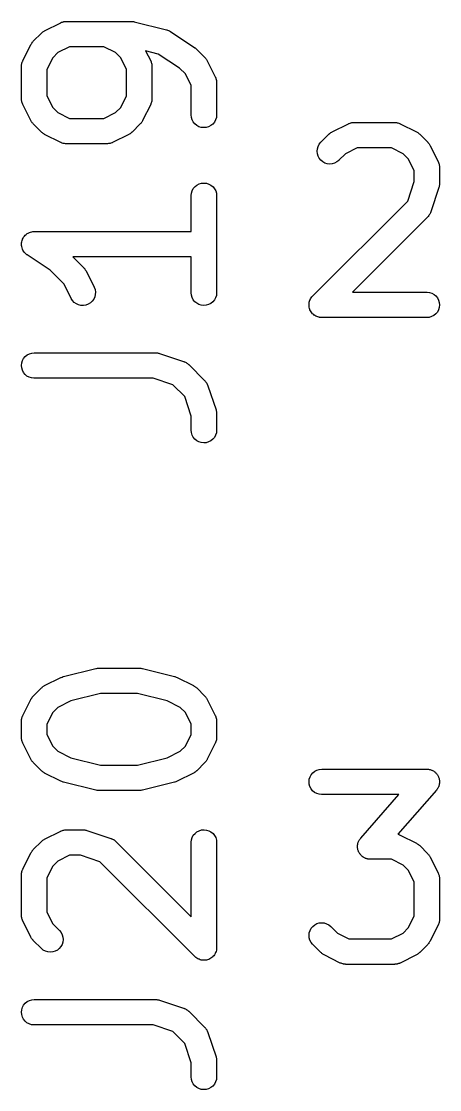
# Model space of a CAD drawing. Extents: x 47 to 146.1, y -90.2 to -39.3.
# Drawn here: x 105.85 to 108.31, y -58.42 to -52.12 of the extents above; entities that cross this region are included whole.
import ezdxf

# ---------------------------------------------------------------- set-up
doc = ezdxf.new("R2010")
doc.units = 0
doc.header["$MEASUREMENT"] = 0
doc.layers.add('BLACK', color=7, linetype='CONTINUOUS')

msp = doc.modelspace()

# ---------------------------------------------------------------- linework, layer by layer
at = {"layer": 'BLACK', "linetype": 'CONTINUOUS'}
for p, q in [((105.984, -52.1777), (106.079, -52.1301)), ((106.079, -52.1301), (106.08, -52.1296)), ((106.08, -52.1296), (106.082, -52.1288)), ((106.082, -52.1288), (106.084, -52.1278)), ((106.084, -52.1278), (106.089, -52.1263)), ((106.089, -52.1263), (106.094, -52.1246)), ((106.094, -52.1246), (106.096, -52.1242)), ((106.096, -52.1242), (106.098, -52.1236)), ((106.098, -52.1236), (106.103, -52.1231)), ((106.103, -52.1231), (106.108, -52.1223)), ((106.108, -52.1223), (106.111, -52.1224)), ((106.111, -52.1224), (106.113, -52.1221)), ((106.113, -52.1221), (106.494, -52.1221)), ((106.494, -52.1221), (106.495, -52.1221)), ((106.495, -52.1221), (106.496, -52.1223)), ((106.496, -52.1223), (106.498, -52.1222)), ((106.498, -52.1222), (106.503, -52.1231)), ((106.503, -52.1231), (106.509, -52.1238)), ((106.509, -52.1238), (106.511, -52.1242)), ((106.511, -52.1242), (106.512, -52.1244)), ((106.512, -52.1244), (106.702, -52.172)), ((106.702, -52.172), (106.703, -52.1723)), ((105.917, -52.2393), (105.965, -52.1917)), ((105.965, -52.191), (105.969, -52.1884)), ((105.965, -52.1917), (105.965, -52.191)), ((105.969, -52.1884), (105.972, -52.1855)), ((105.972, -52.1855), (105.974, -52.1838)), ((105.974, -52.1838), (105.977, -52.1819)), ((105.977, -52.1819), (105.981, -52.1799)), ((105.981, -52.1799), (105.984, -52.1777)), ((106.703, -52.1723), (106.708, -52.174)), ((106.708, -52.174), (106.713, -52.1755)), ((106.713, -52.1755), (106.715, -52.1766)), ((106.715, -52.1766), (106.717, -52.1774)), ((106.717, -52.1774), (106.721, -52.18)), ((106.721, -52.18), (106.726, -52.1824)), ((106.726, -52.1824), (106.869, -52.2776)), ((105.855, -52.3541), (105.903, -52.2588)), ((105.903, -52.2579), (105.906, -52.2544)), ((105.903, -52.2588), (105.903, -52.2579)), ((105.906, -52.2544), (105.908, -52.2507)), ((105.908, -52.2507), (105.91, -52.2482)), ((105.91, -52.2482), (105.911, -52.2456)), ((105.911, -52.2456), (105.914, -52.2426)), ((105.914, -52.2426), (105.917, -52.2393)), ((106.131, -52.2721), (106.062, -52.3064)), ((106.333, -52.2721), (106.131, -52.2721)), ((106.402, -52.3064), (106.333, -52.2721)), ((106.653, -52.3144), (106.579, -52.2958)), ((106.579, -52.2958), (106.609, -52.3541)), ((106.869, -52.2776), (106.869, -52.2777)), ((106.869, -52.2777), (106.869, -52.2777)), ((106.869, -52.2777), (106.869, -52.2777)), ((106.869, -52.2777), (106.87, -52.2782)), ((106.87, -52.2782), (106.875, -52.2826)), ((106.875, -52.2826), (106.88, -52.287)), ((106.88, -52.287), (106.928, -52.3346)), ((105.852, -52.3629), (105.853, -52.3581)), ((105.853, -52.3581), (105.855, -52.3561)), ((105.855, -52.3561), (105.855, -52.3541)), ((106.032, -52.3368), (105.997, -52.4053)), ((106.062, -52.3064), (106.032, -52.3368)), ((106.432, -52.3368), (106.402, -52.3064)), ((106.466, -52.4053), (106.432, -52.3368)), ((106.609, -52.3541), (106.609, -52.355)), ((106.609, -52.355), (106.61, -52.3571)), ((106.61, -52.3571), (106.611, -52.359)), ((106.611, -52.359), (106.612, -52.364)), ((106.779, -52.3983), (106.653, -52.3144)), ((106.928, -52.3346), (106.929, -52.3353)), ((106.929, -52.3353), (106.931, -52.3386)), ((106.931, -52.3386), (106.934, -52.3417)), ((106.934, -52.3417), (106.936, -52.3443)), ((106.936, -52.3443), (106.938, -52.3468)), ((106.938, -52.3468), (106.94, -52.3505)), ((106.94, -52.3505), (106.942, -52.3541)), ((106.942, -52.3541), (106.989, -52.4493)), ((105.847, -52.3866), (105.848, -52.3844)), ((105.847, -52.3876), (105.847, -52.3866)), ((105.847, -52.5781), (105.847, -52.3876)), ((105.848, -52.3771), (105.849, -52.372)), ((105.848, -52.3822), (105.848, -52.3771)), ((105.848, -52.3844), (105.848, -52.3822)), ((105.849, -52.372), (105.85, -52.3699)), ((105.85, -52.3677), (105.852, -52.3629)), ((105.85, -52.3699), (105.85, -52.3677)), ((105.997, -52.4053), (105.997, -52.5604)), ((106.466, -52.5604), (106.466, -52.4053)), ((106.612, -52.364), (106.614, -52.3688)), ((106.614, -52.3688), (106.614, -52.3709)), ((106.614, -52.3709), (106.615, -52.3731)), ((106.615, -52.3731), (106.616, -52.3782)), ((106.616, -52.3782), (106.616, -52.3832)), ((106.616, -52.3832), (106.616, -52.3854)), ((106.616, -52.3854), (106.616, -52.3876)), ((106.616, -52.3876), (106.616, -52.5781)), ((106.813, -52.432), (106.779, -52.3983)), ((106.847, -52.5006), (106.813, -52.432)), ((106.989, -52.4493), (106.99, -52.4503)), ((106.99, -52.4503), (106.991, -52.4523)), ((106.991, -52.4523), (106.992, -52.4543)), ((106.992, -52.4543), (106.993, -52.4592)), ((106.993, -52.4592), (106.995, -52.464)), ((106.995, -52.464), (106.995, -52.4662)), ((106.995, -52.4662), (106.996, -52.4683)), ((106.996, -52.4683), (106.996, -52.4734)), ((106.996, -52.4734), (106.997, -52.4785)), ((106.997, -52.4785), (106.997, -52.4807)), ((106.997, -52.4807), (106.997, -52.4829)), ((106.997, -52.4829), (106.997, -52.6733)), ((106.847, -52.6733), (106.847, -52.5006)), ((105.848, -52.5803), (105.847, -52.5781)), ((105.848, -52.5825), (105.848, -52.5803)), ((105.848, -52.5876), (105.848, -52.5825)), ((105.849, -52.5927), (105.848, -52.5876)), ((105.849, -52.5948), (105.849, -52.5927)), ((105.85, -52.597), (105.849, -52.5948)), ((105.852, -52.6018), (105.85, -52.597)), ((105.853, -52.6067), (105.852, -52.6018)), ((105.854, -52.6086), (105.853, -52.6067)), ((105.855, -52.6107), (105.854, -52.6086)), ((105.855, -52.6116), (105.855, -52.6107)), ((105.903, -52.7069), (105.855, -52.6116)), ((105.997, -52.5604), (106.032, -52.6289)), ((106.432, -52.6289), (106.466, -52.5604)), ((106.609, -52.6116), (106.561, -52.7069)), ((106.61, -52.6076), (106.609, -52.6096)), ((106.609, -52.6096), (106.609, -52.6116)), ((106.612, -52.6028), (106.61, -52.6076)), ((106.614, -52.598), (106.612, -52.6028)), ((106.615, -52.5937), (106.614, -52.5958)), ((106.614, -52.5958), (106.614, -52.598)), ((106.616, -52.5835), (106.615, -52.5886)), ((106.615, -52.5886), (106.615, -52.5937)), ((106.616, -52.5781), (106.616, -52.5791)), ((106.616, -52.5791), (106.616, -52.5813)), ((106.616, -52.5813), (106.616, -52.5835)), ((106.032, -52.6289), (106.062, -52.6593)), ((106.062, -52.6593), (106.131, -52.6936)), ((106.333, -52.6936), (106.402, -52.6593)), ((106.402, -52.6593), (106.432, -52.6289)), ((106.849, -52.6879), (106.847, -52.6733)), ((106.997, -52.6744), (106.996, -52.6889)), ((106.997, -52.6733), (106.997, -52.6744)), ((105.905, -52.7104), (105.903, -52.7069)), ((105.907, -52.7142), (105.905, -52.7104)), ((105.909, -52.7166), (105.907, -52.7142)), ((105.911, -52.7193), (105.909, -52.7166)), ((105.914, -52.7223), (105.911, -52.7193)), ((105.916, -52.7256), (105.914, -52.7223)), ((105.917, -52.7264), (105.916, -52.7256)), ((105.965, -52.774), (105.917, -52.7264)), ((106.131, -52.6936), (106.333, -52.6936)), ((106.547, -52.7264), (106.499, -52.774)), ((106.55, -52.7231), (106.547, -52.7264)), ((106.552, -52.7201), (106.55, -52.7231)), ((106.554, -52.7175), (106.552, -52.7201)), ((106.556, -52.7151), (106.554, -52.7175)), ((106.558, -52.7113), (106.556, -52.7151)), ((106.56, -52.7078), (106.558, -52.7113)), ((106.561, -52.7069), (106.56, -52.7078)), ((106.853, -52.7019), (106.849, -52.6879)), ((106.86, -52.7148), (106.853, -52.7019)), ((106.869, -52.7262), (106.86, -52.7148)), ((106.88, -52.7355), (106.869, -52.7262)), ((106.893, -52.7425), (106.88, -52.7355)), ((106.963, -52.7361), (106.95, -52.7429)), ((106.975, -52.7269), (106.963, -52.7361)), ((106.984, -52.7157), (106.975, -52.7269)), ((106.991, -52.7029), (106.984, -52.7157)), ((106.996, -52.6889), (106.991, -52.7029)), ((107.678, -52.7729), (107.774, -52.7253)), ((107.774, -52.7253), (107.775, -52.7248)), ((107.775, -52.7248), (107.777, -52.7241)), ((107.777, -52.7241), (107.779, -52.723)), ((107.779, -52.723), (107.783, -52.7216)), ((107.783, -52.7216), (107.788, -52.7198)), ((107.788, -52.7198), (107.79, -52.7194)), ((107.79, -52.7194), (107.793, -52.7188)), ((107.793, -52.7188), (107.798, -52.7183)), ((107.798, -52.7183), (107.803, -52.7175)), ((107.803, -52.7175), (107.805, -52.7176)), ((107.805, -52.7176), (107.807, -52.7174)), ((107.807, -52.7174), (108.045, -52.7174)), ((108.045, -52.7174), (108.046, -52.7174)), ((108.046, -52.7174), (108.048, -52.7176)), ((108.048, -52.7176), (108.051, -52.7176)), ((108.051, -52.7176), (108.056, -52.7184)), ((108.056, -52.7184), (108.061, -52.719)), ((108.061, -52.719), (108.063, -52.7197)), ((108.063, -52.7197), (108.065, -52.7201)), ((108.065, -52.7201), (108.07, -52.7219)), ((108.07, -52.7219), (108.075, -52.7234)), ((108.075, -52.7234), (108.077, -52.7245)), ((108.077, -52.7245), (108.079, -52.7253)), ((108.079, -52.7253), (108.174, -52.7729)), ((105.968, -52.7767), (105.965, -52.774)), ((105.971, -52.7796), (105.968, -52.7767)), ((105.973, -52.7813), (105.971, -52.7796)), ((105.976, -52.7833), (105.973, -52.7813)), ((105.98, -52.7853), (105.976, -52.7833)), ((105.983, -52.7876), (105.98, -52.7853)), ((105.984, -52.788), (105.983, -52.7876)), ((106.079, -52.8357), (105.984, -52.788)), ((106.48, -52.788), (106.384, -52.8357)), ((106.483, -52.7858), (106.48, -52.788)), ((106.487, -52.7839), (106.483, -52.7858)), ((106.489, -52.7819), (106.487, -52.7839)), ((106.492, -52.7802), (106.489, -52.7819)), ((106.495, -52.7773), (106.492, -52.7802)), ((106.498, -52.7747), (106.495, -52.7773)), ((106.499, -52.774), (106.498, -52.7747)), ((106.907, -52.7468), (106.893, -52.7425)), ((106.922, -52.7483), (106.907, -52.7468)), ((106.936, -52.747), (106.922, -52.7483)), ((106.95, -52.7429), (106.936, -52.747)), ((107.611, -52.8346), (107.659, -52.787)), ((107.659, -52.787), (107.66, -52.7862)), ((107.66, -52.7862), (107.663, -52.7836)), ((107.663, -52.7836), (107.666, -52.7807)), ((107.666, -52.7807), (107.669, -52.779)), ((107.669, -52.779), (107.671, -52.7771)), ((107.671, -52.7771), (107.675, -52.7752)), ((107.675, -52.7752), (107.678, -52.7729)), ((108.174, -52.7729), (108.175, -52.7734)), ((108.175, -52.7734), (108.178, -52.7757)), ((108.178, -52.7757), (108.182, -52.7777)), ((108.182, -52.7777), (108.185, -52.7797)), ((108.185, -52.7797), (108.187, -52.7814)), ((108.187, -52.7814), (108.19, -52.7843)), ((108.19, -52.7843), (108.194, -52.787)), ((108.194, -52.787), (108.241, -52.8346)), ((106.081, -52.8364), (106.079, -52.8357)), ((106.083, -52.8375), (106.081, -52.8364)), ((106.088, -52.8391), (106.083, -52.8375)), ((106.093, -52.8409), (106.088, -52.8391)), ((106.095, -52.8413), (106.093, -52.8409)), ((106.097, -52.8419), (106.095, -52.8413)), ((106.102, -52.8425), (106.097, -52.8419)), ((106.107, -52.8434), (106.102, -52.8425)), ((106.11, -52.8433), (106.107, -52.8434)), ((106.112, -52.8436), (106.11, -52.8433)), ((106.113, -52.8436), (106.112, -52.8436)), ((106.351, -52.8436), (106.113, -52.8436)), ((106.353, -52.8434), (106.351, -52.8436)), ((106.355, -52.8434), (106.353, -52.8434)), ((106.36, -52.8426), (106.355, -52.8434)), ((106.366, -52.8421), (106.36, -52.8426)), ((106.368, -52.8415), (106.366, -52.8421)), ((106.37, -52.8412), (106.368, -52.8415)), ((106.375, -52.8394), (106.37, -52.8412)), ((106.38, -52.8379), (106.375, -52.8394)), ((106.381, -52.8369), (106.38, -52.8379)), ((106.384, -52.8361), (106.381, -52.8369)), ((106.384, -52.8357), (106.384, -52.8361)), ((107.591, -52.8728), (107.595, -52.8588)), ((107.595, -52.8588), (107.602, -52.8459)), ((107.602, -52.8459), (107.611, -52.8346)), ((108.241, -52.8346), (108.242, -52.8353)), ((108.242, -52.8353), (108.244, -52.8386)), ((108.244, -52.8386), (108.247, -52.8417)), ((108.247, -52.8417), (108.249, -52.8443)), ((108.249, -52.8443), (108.251, -52.8468)), ((108.251, -52.8468), (108.253, -52.8505)), ((108.253, -52.8505), (108.255, -52.8541)), ((108.255, -52.8541), (108.303, -52.9493)), ((107.589, -52.8874), (107.591, -52.8728)), ((107.591, -52.9019), (107.589, -52.8874)), ((107.595, -52.916), (107.591, -52.9019)), ((107.602, -52.9289), (107.595, -52.916)), ((107.756, -52.9016), (107.717, -52.9407)), ((107.825, -52.8674), (107.756, -52.9016)), ((108.028, -52.8674), (107.825, -52.8674)), ((108.096, -52.9016), (108.028, -52.8674)), ((108.126, -52.932), (108.096, -52.9016)), ((107.611, -52.9403), (107.602, -52.9289)), ((107.622, -52.9497), (107.611, -52.9403)), ((107.635, -52.9567), (107.622, -52.9497)), ((107.649, -52.961), (107.635, -52.9567)), ((107.663, -52.9626), (107.649, -52.961)), ((107.678, -52.9613), (107.663, -52.9626)), ((107.692, -52.9573), (107.678, -52.9613)), ((107.705, -52.9505), (107.692, -52.9573)), ((107.717, -52.9414), (107.705, -52.9505)), ((107.717, -52.9407), (107.717, -52.9414)), ((108.161, -53.0006), (108.126, -52.932)), ((108.303, -52.9493), (108.303, -52.9503)), ((108.303, -52.9503), (108.304, -52.9523)), ((108.304, -52.9523), (108.305, -52.9543)), ((108.305, -52.9543), (108.307, -52.9592)), ((108.307, -52.9592), (108.308, -52.964)), ((108.308, -52.964), (108.309, -52.9662)), ((108.309, -52.9662), (108.309, -52.9683)), ((108.309, -52.9683), (108.31, -52.9734)), ((108.31, -52.9734), (108.311, -52.9785)), ((108.311, -52.9785), (108.31, -52.9807)), ((108.31, -52.9807), (108.311, -52.9829)), ((108.311, -52.9829), (108.311, -53.0781)), ((108.161, -53.0659), (108.161, -53.0006)), ((106.853, -53.12), (106.86, -53.1071)), ((106.86, -53.1071), (106.87, -53.0959)), ((106.87, -53.0959), (106.881, -53.0868)), ((106.881, -53.0868), (106.894, -53.08)), ((106.894, -53.08), (106.908, -53.0759)), ((106.908, -53.0759), (106.923, -53.0745)), ((106.923, -53.0745), (106.937, -53.0761)), ((106.937, -53.0761), (106.951, -53.0804)), ((106.951, -53.0804), (106.964, -53.0873)), ((106.964, -53.0873), (106.976, -53.0967)), ((106.976, -53.0967), (106.985, -53.108)), ((106.985, -53.108), (106.992, -53.1209)), ((108.123, -53.1804), (108.161, -53.0659)), ((108.307, -53.1018), (108.259, -53.2447)), ((108.308, -53.0977), (108.307, -53.1018)), ((108.309, -53.0937), (108.308, -53.0977)), ((108.31, -53.0875), (108.309, -53.0906)), ((108.309, -53.0906), (108.309, -53.0937)), ((108.311, -53.0791), (108.31, -53.0833)), ((108.31, -53.0833), (108.31, -53.0875)), ((108.311, -53.0781), (108.311, -53.0791)), ((106.847, -53.1485), (106.849, -53.1339)), ((106.847, -53.1495), (106.847, -53.1485)), ((106.847, -53.3602), (106.847, -53.1495)), ((106.849, -53.1339), (106.853, -53.12)), ((106.992, -53.1209), (106.996, -53.135)), ((106.996, -53.135), (106.997, -53.1495)), ((106.997, -53.1495), (106.997, -53.721)), ((107.564, -53.7393), (108.123, -53.1804)), ((108.241, -53.274), (107.798, -53.7174)), ((108.243, -53.2723), (108.241, -53.274)), ((108.244, -53.2708), (108.243, -53.2723)), ((108.247, -53.2666), (108.244, -53.2708)), ((108.25, -53.2627), (108.247, -53.2666)), ((108.251, -53.2607), (108.25, -53.2627)), ((108.253, -53.2589), (108.251, -53.2607)), ((108.255, -53.2543), (108.253, -53.2589)), ((108.257, -53.2498), (108.255, -53.2543)), ((108.258, -53.2477), (108.257, -53.2498)), ((108.259, -53.2457), (108.258, -53.2477)), ((108.259, -53.2447), (108.259, -53.2457)), ((105.888, -53.3692), (105.894, -53.3659)), ((105.894, -53.3659), (105.901, -53.3638)), ((105.894, -53.3659), (105.894, -53.3659)), ((105.894, -53.3659), (105.894, -53.3659)), ((105.901, -53.3638), (105.908, -53.3617)), ((105.908, -53.3616), (105.915, -53.3609)), ((105.908, -53.3617), (105.908, -53.3616)), ((105.908, -53.3617), (105.908, -53.3617)), ((105.915, -53.3609), (105.922, -53.3602)), ((105.922, -53.3602), (106.847, -53.3602)), ((105.847, -53.4346), (105.848, -53.4275)), ((105.848, -53.4275), (105.849, -53.4202)), ((105.849, -53.42), (105.851, -53.413)), ((105.849, -53.4201), (105.849, -53.42)), ((105.849, -53.4202), (105.849, -53.4201)), ((105.851, -53.413), (105.853, -53.4062)), ((105.853, -53.4061), (105.857, -53.3995)), ((105.853, -53.4062), (105.853, -53.4061)), ((105.853, -53.4061), (105.853, -53.4061)), ((105.857, -53.3995), (105.86, -53.3933)), ((105.86, -53.3932), (105.865, -53.3876)), ((105.86, -53.3933), (105.86, -53.3932)), ((105.86, -53.3933), (105.86, -53.3933)), ((105.865, -53.3876), (105.87, -53.382)), ((105.87, -53.3819), (105.875, -53.3772)), ((105.87, -53.382), (105.87, -53.3819)), ((105.87, -53.382), (105.87, -53.382)), ((105.875, -53.3772), (105.881, -53.3728)), ((105.881, -53.3727), (105.888, -53.3692)), ((105.881, -53.3728), (105.881, -53.3727)), ((105.881, -53.3727), (105.881, -53.3727)), ((105.847, -53.4347), (105.847, -53.4346)), ((105.848, -53.4423), (105.847, -53.4347)), ((105.847, -53.4347), (105.847, -53.4347)), ((105.849, -53.4492), (105.848, -53.4423)), ((105.849, -53.4493), (105.849, -53.4492)), ((105.849, -53.4492), (105.849, -53.4492)), ((105.851, -53.4565), (105.849, -53.4493)), ((105.853, -53.4632), (105.851, -53.4565)), ((105.853, -53.4633), (105.853, -53.4632)), ((105.856, -53.4695), (105.853, -53.4633)), ((105.853, -53.4633), (105.853, -53.4633)), ((105.86, -53.4762), (105.856, -53.4695)), ((105.86, -53.4763), (105.86, -53.4762)), ((105.864, -53.4819), (105.86, -53.4763)), ((105.86, -53.4763), (105.86, -53.4763)), ((105.869, -53.4876), (105.864, -53.4819)), ((105.869, -53.4877), (105.869, -53.4876)), ((105.874, -53.4925), (105.869, -53.4877)), ((105.869, -53.4877), (105.869, -53.4877)), ((105.88, -53.4971), (105.874, -53.4925)), ((105.881, -53.4976), (105.88, -53.4971)), ((105.88, -53.4971), (105.88, -53.4971)), ((105.88, -53.4971), (105.88, -53.4971)), ((105.88, -53.4971), (105.88, -53.4971)), ((106.017, -53.5888), (105.881, -53.4976)), ((106.847, -53.5102), (106.151, -53.5102)), ((106.151, -53.5102), (106.214, -53.5727)), ((106.847, -53.721), (106.847, -53.5102)), ((106.099, -53.6701), (106.017, -53.5888)), ((106.214, -53.5727), (106.214, -53.5734)), ((106.214, -53.5734), (106.217, -53.5767)), ((106.217, -53.5767), (106.22, -53.5798)), ((106.22, -53.5798), (106.221, -53.5824)), ((106.221, -53.5824), (106.223, -53.5849)), ((106.223, -53.5849), (106.225, -53.5886)), ((106.225, -53.5886), (106.228, -53.5922)), ((106.228, -53.5922), (106.275, -53.6874)), ((106.141, -53.7545), (106.099, -53.6701)), ((106.279, -53.7454), (106.273, -53.7587)), ((106.275, -53.6874), (106.276, -53.6883)), ((106.276, -53.6883), (106.281, -53.7021)), ((106.282, -53.7312), (106.279, -53.7454)), ((106.281, -53.7021), (106.283, -53.7165)), ((106.283, -53.7165), (106.282, -53.7312)), ((106.849, -53.7355), (106.847, -53.721)), ((106.853, -53.7495), (106.849, -53.7355)), ((106.996, -53.7365), (106.991, -53.7505)), ((106.997, -53.722), (106.996, -53.7365)), ((106.997, -53.721), (106.997, -53.722)), ((107.554, -53.7504), (107.559, -53.7449)), ((107.559, -53.7449), (107.564, -53.7393)), ((107.798, -53.7174), (108.236, -53.7174)), ((108.236, -53.7174), (108.237, -53.7174)), ((108.237, -53.7174), (108.251, -53.719)), ((108.251, -53.719), (108.265, -53.7234)), ((108.265, -53.7234), (108.278, -53.7305)), ((108.278, -53.7305), (108.289, -53.7399)), ((108.289, -53.7399), (108.298, -53.7513)), ((106.149, -53.7669), (106.141, -53.7545)), ((106.159, -53.7775), (106.149, -53.7669)), ((106.171, -53.786), (106.159, -53.7775)), ((106.184, -53.792), (106.171, -53.786)), ((106.198, -53.7953), (106.184, -53.792)), ((106.213, -53.7958), (106.198, -53.7953)), ((106.227, -53.7934), (106.213, -53.7958)), ((106.241, -53.7883), (106.227, -53.7934)), ((106.254, -53.7806), (106.241, -53.7883)), ((106.264, -53.7706), (106.254, -53.7806)), ((106.273, -53.7587), (106.264, -53.7706)), ((106.86, -53.7625), (106.853, -53.7495)), ((106.869, -53.7738), (106.86, -53.7625)), ((106.88, -53.7831), (106.869, -53.7738)), ((106.893, -53.7901), (106.88, -53.7831)), ((106.907, -53.7944), (106.893, -53.7901)), ((106.922, -53.7959), (106.907, -53.7944)), ((106.936, -53.7946), (106.922, -53.7959)), ((106.95, -53.7905), (106.936, -53.7946)), ((106.963, -53.7837), (106.95, -53.7905)), ((106.975, -53.7745), (106.963, -53.7837)), ((106.984, -53.7633), (106.975, -53.7745)), ((106.991, -53.7505), (106.984, -53.7633)), ((107.542, -53.7845), (107.543, -53.7776)), ((107.542, -53.7919), (107.542, -53.7845)), ((107.542, -53.792), (107.542, -53.7919)), ((107.542, -53.7921), (107.542, -53.792)), ((107.542, -53.7993), (107.542, -53.7921)), ((107.543, -53.8064), (107.542, -53.7993)), ((107.543, -53.7773), (107.545, -53.7704)), ((107.543, -53.7774), (107.543, -53.7773)), ((107.543, -53.7776), (107.543, -53.7774)), ((107.543, -53.8066), (107.543, -53.8064)), ((107.543, -53.8067), (107.543, -53.8066)), ((107.545, -53.8136), (107.543, -53.8067)), ((107.545, -53.7704), (107.547, -53.7636)), ((107.547, -53.7634), (107.548, -53.7633)), ((107.547, -53.7636), (107.547, -53.7634)), ((107.548, -53.7633), (107.551, -53.757)), ((107.551, -53.757), (107.554, -53.7507)), ((107.554, -53.7506), (107.554, -53.7504)), ((107.554, -53.7507), (107.554, -53.7506)), ((108.298, -53.7513), (108.305, -53.7643)), ((108.305, -53.7643), (108.309, -53.7783)), ((108.309, -53.8075), (108.305, -53.8214)), ((108.309, -53.7783), (108.311, -53.7929)), ((108.311, -53.7929), (108.309, -53.8075)), ((107.547, -53.8205), (107.545, -53.8136)), ((107.547, -53.8206), (107.547, -53.8205)), ((107.547, -53.8207), (107.547, -53.8206)), ((107.551, -53.8273), (107.547, -53.8207)), ((107.554, -53.8334), (107.551, -53.8273)), ((107.554, -53.8335), (107.554, -53.8334)), ((107.554, -53.8337), (107.554, -53.8335)), ((107.559, -53.8393), (107.554, -53.8337)), ((107.563, -53.8449), (107.559, -53.8393)), ((107.563, -53.845), (107.563, -53.8449)), ((107.563, -53.8449), (107.563, -53.8449)), ((107.569, -53.8496), (107.563, -53.845)), ((107.574, -53.8543), (107.569, -53.8496)), ((107.575, -53.8544), (107.574, -53.8543)), ((107.574, -53.8543), (107.574, -53.8543)), ((107.581, -53.8579), (107.575, -53.8544)), ((107.587, -53.8613), (107.581, -53.8579)), ((107.587, -53.8614), (107.587, -53.8613)), ((107.594, -53.8636), (107.587, -53.8614)), ((107.587, -53.8614), (107.587, -53.8614)), ((107.601, -53.8657), (107.594, -53.8636)), ((107.601, -53.8658), (107.601, -53.8657)), ((107.608, -53.8666), (107.601, -53.8658)), ((107.601, -53.8658), (107.601, -53.8658)), ((107.616, -53.8674), (107.608, -53.8666)), ((107.617, -53.8674), (107.616, -53.8674)), ((107.616, -53.8674), (107.616, -53.8674)), ((107.616, -53.8674), (107.616, -53.8674)), ((107.616, -53.8674), (107.616, -53.8674)), ((108.236, -53.8674), (107.617, -53.8674)), ((108.25, -53.866), (108.236, -53.8674)), ((108.264, -53.8617), (108.25, -53.866)), ((108.277, -53.8548), (108.264, -53.8617)), ((108.289, -53.8456), (108.277, -53.8548)), ((108.298, -53.8343), (108.289, -53.8456)), ((108.305, -53.8214), (108.298, -53.8343)), ((105.849, -54.1344), (105.853, -54.1205)), ((105.853, -54.1205), (105.86, -54.1076)), ((105.86, -54.1076), (105.87, -54.0963)), ((105.87, -54.0963), (105.881, -54.0871)), ((105.881, -54.0871), (105.894, -54.0802)), ((105.894, -54.0802), (105.908, -54.076)), ((105.908, -54.076), (105.922, -54.0745)), ((105.922, -54.0745), (106.637, -54.0745)), ((106.637, -54.0745), (106.638, -54.0745)), ((106.638, -54.0745), (106.642, -54.075)), ((106.642, -54.075), (106.646, -54.0751)), ((106.646, -54.0751), (106.649, -54.0758)), ((106.649, -54.0758), (106.652, -54.0762)), ((106.652, -54.0762), (106.656, -54.0774)), ((106.656, -54.0774), (106.66, -54.0784)), ((106.66, -54.0784), (106.803, -54.126)), ((105.847, -54.149), (105.849, -54.1344)), ((105.849, -54.1636), (105.847, -54.149)), ((105.853, -54.1776), (105.849, -54.1636)), ((105.86, -54.1906), (105.853, -54.1776)), ((106.803, -54.126), (106.804, -54.1263)), ((106.804, -54.1263), (106.806, -54.1273)), ((106.806, -54.1273), (106.808, -54.1279)), ((106.808, -54.1279), (106.813, -54.1303)), ((106.813, -54.1303), (106.818, -54.1325)), ((106.818, -54.1325), (106.819, -54.1338)), ((106.819, -54.1338), (106.821, -54.1348)), ((106.821, -54.1348), (106.825, -54.1381)), ((106.825, -54.1381), (106.829, -54.1411)), ((106.829, -54.1411), (106.831, -54.1427)), ((106.831, -54.1427), (106.833, -54.1441)), ((106.833, -54.1441), (106.928, -54.2393)), ((105.869, -54.202), (105.86, -54.1906)), ((105.88, -54.2114), (105.869, -54.202)), ((105.893, -54.2185), (105.88, -54.2114)), ((105.907, -54.2229), (105.893, -54.2185)), ((105.921, -54.2245), (105.907, -54.2229)), ((105.922, -54.2245), (105.921, -54.2245)), ((106.624, -54.2245), (105.922, -54.2245)), ((106.739, -54.2627), (106.624, -54.2245)), ((106.928, -54.2393), (106.929, -54.2401)), ((106.929, -54.2401), (106.93, -54.2418)), ((106.93, -54.2418), (106.932, -54.2433)), ((106.932, -54.2433), (106.934, -54.2475)), ((106.934, -54.2475), (106.938, -54.2515)), ((106.809, -54.3329), (106.739, -54.2627)), ((106.938, -54.2515), (106.939, -54.2535)), ((106.939, -54.2535), (106.94, -54.2553)), ((106.94, -54.2553), (106.942, -54.26)), ((106.942, -54.26), (106.944, -54.2645)), ((106.944, -54.2645), (106.945, -54.2667)), ((106.945, -54.2667), (106.946, -54.2687)), ((106.946, -54.2687), (106.994, -54.4115)), ((106.847, -54.4474), (106.809, -54.3329)), ((106.994, -54.4115), (106.994, -54.4125)), ((106.994, -54.4125), (106.995, -54.4166)), ((106.995, -54.4166), (106.996, -54.4207)), ((106.996, -54.4207), (106.996, -54.4238)), ((106.996, -54.4238), (106.997, -54.4268)), ((106.997, -54.4268), (106.997, -54.431)), ((106.997, -54.431), (106.997, -54.4352)), ((106.997, -54.4352), (106.997, -54.5305)), ((106.847, -54.5305), (106.847, -54.4474)), ((106.849, -54.545), (106.847, -54.5305)), ((106.853, -54.5591), (106.849, -54.545)), ((106.86, -54.572), (106.853, -54.5591)), ((106.991, -54.56), (106.984, -54.5728)), ((106.996, -54.5461), (106.991, -54.56)), ((106.997, -54.5315), (106.996, -54.5461)), ((106.997, -54.5305), (106.997, -54.5315)), ((106.869, -54.5833), (106.86, -54.572)), ((106.88, -54.5927), (106.869, -54.5833)), ((106.893, -54.5996), (106.88, -54.5927)), ((106.907, -54.6039), (106.893, -54.5996)), ((106.922, -54.6055), (106.907, -54.6039)), ((106.936, -54.6041), (106.922, -54.6055)), ((106.95, -54.6), (106.936, -54.6041)), ((106.963, -54.5932), (106.95, -54.6)), ((106.975, -54.5841), (106.963, -54.5932)), ((106.984, -54.5728), (106.975, -54.5841)), ((106.095, -55.982), (106.285, -55.9344)), ((106.285, -55.9344), (106.286, -55.9341)), ((106.286, -55.9341), (106.287, -55.934)), ((106.287, -55.934), (106.289, -55.9336)), ((106.289, -55.9336), (106.295, -55.933)), ((106.295, -55.933), (106.301, -55.9322)), ((106.301, -55.9322), (106.302, -55.9323)), ((106.302, -55.9323), (106.303, -55.9321)), ((106.303, -55.9321), (106.541, -55.9321)), ((106.541, -55.9321), (106.542, -55.9321)), ((106.542, -55.9321), (106.544, -55.9323)), ((106.544, -55.9323), (106.545, -55.9322)), ((106.545, -55.9322), (106.551, -55.9331)), ((106.551, -55.9331), (106.557, -55.9338)), ((106.557, -55.9338), (106.558, -55.9342)), ((106.558, -55.9342), (106.56, -55.9344)), ((106.56, -55.9344), (106.75, -55.982)), ((105.984, -56.0353), (106.079, -55.9877)), ((106.079, -55.9877), (106.08, -55.9872)), ((106.08, -55.9872), (106.081, -55.9871)), ((106.081, -55.9869), (106.087, -55.9846)), ((106.081, -55.9871), (106.081, -55.9869)), ((106.087, -55.9846), (106.094, -55.9822)), ((106.094, -55.9821), (106.095, -55.982)), ((106.094, -55.9822), (106.094, -55.9821)), ((106.75, -55.982), (106.751, -55.9823)), ((106.751, -55.9823), (106.751, -55.9824)), ((106.751, -55.9824), (106.752, -55.9824)), ((106.752, -55.9824), (106.758, -55.9849)), ((106.758, -55.9849), (106.765, -55.9874)), ((106.765, -55.9874), (106.765, -55.9876)), ((106.765, -55.9876), (106.765, -55.9877)), ((106.765, -55.9877), (106.861, -56.0353)), ((105.917, -56.097), (105.965, -56.0493)), ((105.965, -56.0486), (105.969, -56.046)), ((105.965, -56.0493), (105.965, -56.0486)), ((105.969, -56.046), (105.972, -56.0431)), ((105.972, -56.0431), (105.974, -56.0414)), ((105.974, -56.0414), (105.977, -56.0395)), ((105.977, -56.0395), (105.981, -56.0375)), ((105.981, -56.0375), (105.984, -56.0353)), ((106.861, -56.0353), (106.862, -56.0358)), ((106.862, -56.0358), (106.865, -56.0381)), ((106.865, -56.0381), (106.869, -56.0401)), ((106.869, -56.0401), (106.871, -56.042)), ((106.871, -56.042), (106.874, -56.0437)), ((106.874, -56.0437), (106.877, -56.0467)), ((106.877, -56.0467), (106.88, -56.0493)), ((106.88, -56.0493), (106.928, -56.097)), ((105.855, -56.2117), (105.903, -56.1165)), ((105.903, -56.1155), (105.906, -56.112)), ((105.903, -56.1165), (105.903, -56.1155)), ((105.906, -56.112), (105.908, -56.1083)), ((105.908, -56.1083), (105.91, -56.1059)), ((105.91, -56.1059), (105.911, -56.1032)), ((105.911, -56.1032), (105.914, -56.1002)), ((105.914, -56.1002), (105.917, -56.097)), ((106.139, -56.1255), (106.062, -56.164)), ((106.313, -56.0821), (106.139, -56.1255)), ((106.532, -56.0821), (106.313, -56.0821)), ((106.706, -56.1255), (106.532, -56.0821)), ((106.783, -56.164), (106.706, -56.1255)), ((106.928, -56.097), (106.929, -56.0977)), ((106.929, -56.0977), (106.931, -56.101)), ((106.931, -56.101), (106.934, -56.1041)), ((106.934, -56.1041), (106.936, -56.1067)), ((106.936, -56.1067), (106.938, -56.1092)), ((106.938, -56.1092), (106.94, -56.1129)), ((106.94, -56.1129), (106.942, -56.1165)), ((106.942, -56.1165), (106.989, -56.2117)), ((106.032, -56.1944), (105.997, -56.2629)), ((106.062, -56.164), (106.032, -56.1944)), ((106.813, -56.1944), (106.783, -56.164)), ((106.847, -56.2629), (106.813, -56.1944)), ((105.847, -56.2442), (105.848, -56.242)), ((105.847, -56.2452), (105.847, -56.2442)), ((105.847, -56.3405), (105.847, -56.2452)), ((105.848, -56.2347), (105.849, -56.2296)), ((105.848, -56.2398), (105.848, -56.2347)), ((105.848, -56.242), (105.848, -56.2398)), ((105.849, -56.2296), (105.85, -56.2275)), ((105.85, -56.2254), (105.852, -56.2206)), ((105.85, -56.2275), (105.85, -56.2254)), ((105.852, -56.2206), (105.853, -56.2157)), ((105.853, -56.2157), (105.855, -56.2138)), ((105.855, -56.2138), (105.855, -56.2117)), ((105.997, -56.2629), (105.997, -56.3228)), ((106.847, -56.3228), (106.847, -56.2629)), ((106.989, -56.2117), (106.99, -56.2126)), ((106.99, -56.2126), (106.991, -56.2147)), ((106.991, -56.2147), (106.992, -56.2167)), ((106.992, -56.2167), (106.993, -56.2216)), ((106.993, -56.2216), (106.995, -56.2264)), ((106.995, -56.2264), (106.995, -56.2286)), ((106.995, -56.2286), (106.996, -56.2307)), ((106.996, -56.2307), (106.996, -56.2358)), ((106.996, -56.2358), (106.997, -56.2408)), ((106.997, -56.2408), (106.997, -56.243)), ((106.997, -56.243), (106.997, -56.2452)), ((106.997, -56.2452), (106.997, -56.3405)), ((105.997, -56.3228), (106.032, -56.3913)), ((106.813, -56.3913), (106.847, -56.3228)), ((105.848, -56.3427), (105.847, -56.3405)), ((105.848, -56.3449), (105.848, -56.3427)), ((105.848, -56.3499), (105.848, -56.3449)), ((105.849, -56.355), (105.848, -56.3499)), ((105.849, -56.3572), (105.849, -56.355)), ((105.85, -56.3593), (105.849, -56.3572)), ((105.852, -56.3641), (105.85, -56.3593)), ((105.853, -56.3691), (105.852, -56.3641)), ((105.854, -56.371), (105.853, -56.3691)), ((105.855, -56.3731), (105.854, -56.371)), ((105.855, -56.374), (105.855, -56.3731)), ((105.903, -56.4693), (105.855, -56.374)), ((106.989, -56.374), (106.942, -56.4693)), ((106.99, -56.372), (106.989, -56.374)), ((106.991, -56.37), (106.99, -56.372)), ((106.993, -56.3651), (106.991, -56.37)), ((106.995, -56.3603), (106.993, -56.3651)), ((106.996, -56.3561), (106.995, -56.3582)), ((106.995, -56.3582), (106.995, -56.3603)), ((106.997, -56.3459), (106.996, -56.351)), ((106.996, -56.351), (106.996, -56.3561)), ((106.997, -56.3405), (106.997, -56.3415)), ((106.997, -56.3415), (106.997, -56.3437)), ((106.997, -56.3437), (106.997, -56.3459)), ((106.032, -56.3913), (106.062, -56.4217)), ((106.062, -56.4217), (106.139, -56.4602)), ((106.706, -56.4602), (106.783, -56.4217)), ((106.783, -56.4217), (106.813, -56.3913)), ((105.905, -56.4728), (105.903, -56.4693)), ((105.907, -56.4766), (105.905, -56.4728)), ((105.909, -56.479), (105.907, -56.4766)), ((105.911, -56.4816), (105.909, -56.479)), ((105.914, -56.4847), (105.911, -56.4816)), ((105.916, -56.488), (105.914, -56.4847)), ((105.917, -56.4887), (105.916, -56.488)), ((105.965, -56.5364), (105.917, -56.4887)), ((106.139, -56.4602), (106.313, -56.5036)), ((106.313, -56.5036), (106.532, -56.5036)), ((106.532, -56.5036), (106.706, -56.4602)), ((106.928, -56.4887), (106.88, -56.5364)), ((106.93, -56.4855), (106.928, -56.4887)), ((106.933, -56.4825), (106.93, -56.4855)), ((106.935, -56.4798), (106.933, -56.4825)), ((106.937, -56.4774), (106.935, -56.4798)), ((106.939, -56.4737), (106.937, -56.4774)), ((106.941, -56.4702), (106.939, -56.4737)), ((106.942, -56.4693), (106.941, -56.4702)), ((105.968, -56.539), (105.965, -56.5364)), ((105.971, -56.542), (105.968, -56.539)), ((105.973, -56.5437), (105.971, -56.542)), ((105.976, -56.5457), (105.973, -56.5437)), ((105.98, -56.5476), (105.976, -56.5457)), ((105.983, -56.5499), (105.98, -56.5476)), ((105.984, -56.5504), (105.983, -56.5499)), ((106.079, -56.598), (105.984, -56.5504)), ((106.861, -56.5504), (106.765, -56.598)), ((106.864, -56.5482), (106.861, -56.5504)), ((106.868, -56.5462), (106.864, -56.5482)), ((106.87, -56.5443), (106.868, -56.5462)), ((106.873, -56.5426), (106.87, -56.5443)), ((106.876, -56.5397), (106.873, -56.5426)), ((106.879, -56.5371), (106.876, -56.5397)), ((106.88, -56.5364), (106.879, -56.5371)), ((107.543, -56.5873), (107.548, -56.5733)), ((107.548, -56.5733), (107.554, -56.5604)), ((107.554, -56.5604), (107.564, -56.5492)), ((107.564, -56.5492), (107.575, -56.5399)), ((107.575, -56.5399), (107.588, -56.533)), ((107.588, -56.533), (107.602, -56.5288)), ((107.602, -56.5288), (107.617, -56.5274)), ((107.617, -56.5274), (108.236, -56.5274)), ((108.236, -56.5274), (108.237, -56.5274)), ((108.237, -56.5274), (108.241, -56.5279)), ((108.241, -56.5279), (108.246, -56.5281)), ((108.246, -56.5281), (108.249, -56.5287)), ((108.249, -56.5287), (108.251, -56.529)), ((108.251, -56.529), (108.256, -56.5304)), ((108.256, -56.5304), (108.26, -56.5315)), ((108.26, -56.5315), (108.263, -56.5326)), ((108.263, -56.5326), (108.265, -56.5334)), ((108.265, -56.5334), (108.269, -56.5357)), ((108.269, -56.5357), (108.274, -56.5377)), ((108.274, -56.5377), (108.276, -56.5392)), ((108.276, -56.5392), (108.278, -56.5405)), ((108.278, -56.5405), (108.282, -56.5435)), ((108.282, -56.5435), (108.285, -56.5463)), ((108.285, -56.5463), (108.287, -56.5482)), ((108.287, -56.5482), (108.289, -56.5499)), ((108.289, -56.5499), (108.292, -56.5536)), ((108.292, -56.5536), (108.295, -56.557)), ((108.295, -56.557), (108.297, -56.5593)), ((108.297, -56.5593), (108.298, -56.5613)), ((108.298, -56.5613), (108.301, -56.5655)), ((108.301, -56.5655), (108.303, -56.5695)), ((108.303, -56.5695), (108.304, -56.572)), ((108.304, -56.572), (108.305, -56.5743)), ((108.305, -56.5743), (108.307, -56.5788)), ((106.08, -56.5982), (106.079, -56.598)), ((106.08, -56.5983), (106.08, -56.5982)), ((106.086, -56.6008), (106.08, -56.5983)), ((106.093, -56.6033), (106.086, -56.6008)), ((106.094, -56.6035), (106.093, -56.6033)), ((106.093, -56.6033), (106.093, -56.6033)), ((106.095, -56.6037), (106.094, -56.6035)), ((106.285, -56.6513), (106.095, -56.6037)), ((106.75, -56.6037), (106.56, -56.6513)), ((106.751, -56.6035), (106.75, -56.6036)), ((106.75, -56.6036), (106.75, -56.6037)), ((106.757, -56.6012), (106.751, -56.6035)), ((106.764, -56.5988), (106.757, -56.6012)), ((106.765, -56.5985), (106.764, -56.5986)), ((106.764, -56.5986), (106.764, -56.5988)), ((106.765, -56.598), (106.765, -56.5985)), ((107.542, -56.6019), (107.543, -56.5873)), ((107.543, -56.6164), (107.542, -56.6019)), ((107.547, -56.6305), (107.543, -56.6164)), ((107.554, -56.6434), (107.547, -56.6305)), ((108.301, -56.6399), (108.299, -56.642)), ((108.303, -56.6356), (108.301, -56.6399)), ((108.305, -56.6314), (108.303, -56.6356)), ((108.306, -56.6289), (108.305, -56.6314)), ((108.307, -56.6265), (108.306, -56.6289)), ((108.307, -56.5788), (108.308, -56.5832)), ((108.308, -56.622), (108.307, -56.6265)), ((108.308, -56.5832), (108.309, -56.5858)), ((108.309, -56.6175), (108.308, -56.622)), ((108.309, -56.5858), (108.309, -56.5883)), ((108.309, -56.5883), (108.31, -56.593)), ((108.31, -56.6123), (108.309, -56.6148)), ((108.309, -56.6148), (108.309, -56.6175)), ((108.31, -56.593), (108.311, -56.5977)), ((108.311, -56.5977), (108.31, -56.6003)), ((108.31, -56.6003), (108.311, -56.6029)), ((108.311, -56.6029), (108.31, -56.6076)), ((108.31, -56.6076), (108.31, -56.6123)), ((106.286, -56.6515), (106.285, -56.6513)), ((106.288, -56.6519), (106.286, -56.6515)), ((106.294, -56.6526), (106.288, -56.6519)), ((106.3, -56.6535), (106.294, -56.6526)), ((106.301, -56.6534), (106.3, -56.6535)), ((106.302, -56.6536), (106.301, -56.6534)), ((106.303, -56.6536), (106.302, -56.6536)), ((106.541, -56.6536), (106.303, -56.6536)), ((106.543, -56.6534), (106.541, -56.6536)), ((106.544, -56.6535), (106.543, -56.6534)), ((106.55, -56.6527), (106.544, -56.6535)), ((106.556, -56.6521), (106.55, -56.6527)), ((106.557, -56.6518), (106.556, -56.6521)), ((106.559, -56.6516), (106.557, -56.6518)), ((106.56, -56.6513), (106.559, -56.6516)), ((107.563, -56.6549), (107.554, -56.6434)), ((107.574, -56.6643), (107.563, -56.6549)), ((107.587, -56.6713), (107.574, -56.6643)), ((107.601, -56.6757), (107.587, -56.6713)), ((107.616, -56.6774), (107.601, -56.6757)), ((107.617, -56.6774), (107.616, -56.6774)), ((108.07, -56.6774), (107.617, -56.6774)), ((107.846, -56.9339), (108.07, -56.6774)), ((108.292, -56.6518), (108.065, -56.9111)), ((108.295, -56.6479), (108.292, -56.6518)), ((108.298, -56.6443), (108.295, -56.6479)), ((108.299, -56.642), (108.298, -56.6443)), ((106.079, -56.8924), (106.08, -56.892)), ((106.08, -56.892), (106.082, -56.8912)), ((106.082, -56.8912), (106.084, -56.8902)), ((106.084, -56.8902), (106.089, -56.8887)), ((106.089, -56.8887), (106.094, -56.8869)), ((106.094, -56.8869), (106.096, -56.8866)), ((106.096, -56.8866), (106.098, -56.886)), ((106.098, -56.886), (106.103, -56.8854)), ((106.103, -56.8854), (106.108, -56.8847)), ((106.108, -56.8847), (106.111, -56.8847)), ((106.111, -56.8847), (106.113, -56.8845)), ((106.113, -56.8845), (106.208, -56.8845)), ((106.208, -56.8845), (106.209, -56.8845)), ((106.209, -56.8845), (106.213, -56.885)), ((106.213, -56.885), (106.218, -56.8851)), ((106.218, -56.8851), (106.221, -56.8858)), ((106.221, -56.8858), (106.224, -56.8862)), ((106.224, -56.8862), (106.228, -56.8874)), ((106.228, -56.8874), (106.232, -56.8884)), ((106.232, -56.8884), (106.375, -56.936)), ((106.881, -56.8968), (106.894, -56.89)), ((106.894, -56.89), (106.908, -56.8859)), ((106.908, -56.8859), (106.923, -56.8845)), ((106.923, -56.8845), (106.937, -56.8861)), ((106.937, -56.8861), (106.951, -56.8904)), ((106.951, -56.8904), (106.964, -56.8973)), ((105.917, -57.0017), (105.965, -56.9541)), ((105.965, -56.9534), (105.969, -56.9507)), ((105.965, -56.9541), (105.965, -56.9534)), ((105.969, -56.9507), (105.972, -56.9479)), ((105.972, -56.9479), (105.974, -56.9462)), ((105.974, -56.9462), (105.977, -56.9442)), ((105.977, -56.9442), (105.981, -56.9423)), ((105.981, -56.9423), (105.984, -56.9401)), ((105.984, -56.9401), (106.079, -56.8924)), ((106.375, -56.936), (106.376, -56.9363)), ((106.376, -56.9363), (106.378, -56.9373)), ((106.378, -56.9373), (106.38, -56.9379)), ((106.38, -56.9379), (106.384, -56.9403)), ((106.384, -56.9403), (106.389, -56.9425)), ((106.389, -56.9425), (106.391, -56.9438)), ((106.391, -56.9438), (106.393, -56.9448)), ((106.393, -56.9448), (106.397, -56.9481)), ((106.397, -56.9481), (106.401, -56.9511)), ((106.401, -56.9511), (106.402, -56.9527)), ((106.402, -56.9527), (106.404, -56.9541)), ((106.404, -56.9541), (106.847, -57.3975)), ((106.847, -56.9585), (106.849, -56.9439)), ((106.849, -56.9439), (106.853, -56.93)), ((106.853, -56.93), (106.86, -56.9171)), ((106.86, -56.9171), (106.87, -56.9059)), ((106.87, -56.9059), (106.881, -56.8968)), ((106.964, -56.8973), (106.976, -56.9067)), ((106.976, -56.9067), (106.985, -56.918)), ((106.985, -56.918), (106.992, -56.9309)), ((106.992, -56.9309), (106.996, -56.945)), ((106.996, -56.945), (106.997, -56.9595)), ((107.832, -56.9568), (107.833, -56.9543)), ((107.833, -56.9543), (107.835, -56.9501)), ((107.835, -56.9501), (107.837, -56.9458)), ((107.837, -56.9458), (107.839, -56.9437)), ((107.839, -56.9437), (107.84, -56.9414)), ((107.84, -56.9414), (107.843, -56.9378)), ((107.843, -56.9378), (107.846, -56.9339)), ((108.065, -56.9111), (108.07, -56.9128)), ((108.07, -56.9128), (108.075, -56.9144)), ((108.075, -56.9144), (108.077, -56.9155)), ((108.077, -56.9155), (108.079, -56.9163)), ((108.079, -56.9163), (108.174, -56.9639)), ((105.903, -57.0203), (105.906, -57.0168)), ((105.906, -57.0168), (105.908, -57.013)), ((105.908, -57.013), (105.91, -57.0106)), ((105.91, -57.0106), (105.911, -57.008)), ((105.911, -57.008), (105.914, -57.005)), ((105.914, -57.005), (105.917, -57.0017)), ((106.847, -56.9595), (106.847, -56.9585)), ((106.847, -57.3975), (106.847, -56.9595)), ((106.997, -56.9595), (106.997, -57.5786)), ((107.827, -56.9828), (107.828, -56.9781)), ((107.828, -56.9854), (107.827, -56.9828)), ((107.828, -56.9734), (107.829, -56.9709)), ((107.828, -56.9781), (107.828, -56.9734)), ((107.828, -56.9881), (107.828, -56.9854)), ((107.828, -56.9927), (107.828, -56.9881)), ((107.829, -56.9974), (107.828, -56.9927)), ((107.829, -56.9683), (107.83, -56.9638)), ((107.829, -56.9709), (107.829, -56.9683)), ((107.829, -56.9999), (107.829, -56.9974)), ((107.83, -57.0025), (107.829, -56.9999)), ((107.83, -56.9638), (107.831, -56.9592)), ((107.832, -57.0069), (107.83, -57.0025)), ((107.831, -56.9592), (107.832, -56.9568)), ((107.833, -57.0114), (107.832, -57.0069)), ((107.834, -57.0138), (107.833, -57.0114)), ((107.835, -57.0162), (107.834, -57.0138)), ((107.837, -57.0202), (107.835, -57.0162)), ((108.174, -56.9639), (108.175, -56.9643)), ((108.175, -56.9643), (108.178, -56.9666)), ((108.178, -56.9666), (108.182, -56.9686)), ((108.182, -56.9686), (108.185, -56.9706)), ((108.185, -56.9706), (108.187, -56.9723)), ((108.187, -56.9723), (108.19, -56.9752)), ((108.19, -56.9752), (108.194, -56.9779)), ((108.194, -56.9779), (108.241, -57.0255)), ((105.855, -57.1165), (105.903, -57.0212)), ((105.903, -57.0212), (105.903, -57.0203)), ((106.062, -57.0688), (106.032, -57.0992)), ((106.131, -57.0345), (106.062, -57.0688)), ((106.196, -57.0345), (106.131, -57.0345)), ((106.31, -57.0727), (106.196, -57.0345)), ((106.869, -57.6316), (106.31, -57.0727)), ((107.84, -57.0244), (107.837, -57.0202)), ((107.841, -57.0264), (107.84, -57.0244)), ((107.843, -57.0287), (107.841, -57.0264)), ((107.846, -57.0321), (107.843, -57.0287)), ((107.849, -57.0358), (107.846, -57.0321)), ((107.851, -57.0375), (107.849, -57.0358)), ((107.853, -57.0394), (107.851, -57.0375)), ((107.856, -57.0422), (107.853, -57.0394)), ((107.86, -57.0452), (107.856, -57.0422)), ((107.862, -57.0465), (107.86, -57.0452)), ((107.864, -57.048), (107.862, -57.0465)), ((107.869, -57.05), (107.864, -57.048)), ((107.873, -57.0523), (107.869, -57.05)), ((107.875, -57.0531), (107.873, -57.0523)), ((107.878, -57.0542), (107.875, -57.0531)), ((107.882, -57.0553), (107.878, -57.0542)), ((107.887, -57.0567), (107.882, -57.0553)), ((107.889, -57.057), (107.887, -57.0567)), ((107.892, -57.0576), (107.889, -57.057)), ((107.897, -57.0578), (107.892, -57.0576)), ((107.901, -57.0583), (107.897, -57.0578)), ((107.902, -57.0583), (107.901, -57.0583)), ((108.028, -57.0583), (107.902, -57.0583)), ((108.096, -57.0926), (108.028, -57.0583)), ((108.241, -57.0255), (108.242, -57.0263)), ((108.242, -57.0263), (108.244, -57.0296)), ((108.244, -57.0296), (108.247, -57.0326)), ((108.247, -57.0326), (108.249, -57.0353)), ((108.249, -57.0353), (108.251, -57.0377)), ((108.251, -57.0377), (108.253, -57.0415)), ((108.253, -57.0415), (108.255, -57.045)), ((108.255, -57.045), (108.303, -57.1403)), ((105.848, -57.1395), (105.849, -57.1344)), ((105.848, -57.1446), (105.848, -57.1395)), ((105.849, -57.1344), (105.85, -57.1323)), ((105.85, -57.1301), (105.852, -57.1253)), ((105.85, -57.1323), (105.85, -57.1301)), ((105.852, -57.1253), (105.853, -57.1205)), ((105.853, -57.1205), (105.855, -57.1185)), ((105.855, -57.1185), (105.855, -57.1165)), ((106.032, -57.0992), (105.997, -57.1677)), ((108.126, -57.123), (108.096, -57.0926)), ((108.161, -57.1915), (108.126, -57.123)), ((108.303, -57.1403), (108.303, -57.1412)), ((108.303, -57.1412), (108.304, -57.1433)), ((108.304, -57.1433), (108.305, -57.1452)), ((105.847, -57.149), (105.848, -57.1468)), ((105.847, -57.15), (105.847, -57.149)), ((105.847, -57.3881), (105.847, -57.15)), ((105.848, -57.1468), (105.848, -57.1446)), ((105.997, -57.1677), (105.997, -57.3704)), ((108.161, -57.3942), (108.161, -57.1915)), ((108.305, -57.1452), (108.307, -57.1501)), ((108.307, -57.1501), (108.308, -57.1549)), ((108.308, -57.1549), (108.309, -57.1571)), ((108.309, -57.1571), (108.309, -57.1592)), ((108.309, -57.1592), (108.31, -57.1643)), ((108.31, -57.1643), (108.311, -57.1694)), ((108.311, -57.1694), (108.31, -57.1716)), ((108.31, -57.1716), (108.311, -57.1738)), ((108.311, -57.1738), (108.311, -57.4119)), ((105.848, -57.3903), (105.847, -57.3881)), ((105.848, -57.3925), (105.848, -57.3903)), ((105.848, -57.3976), (105.848, -57.3925)), ((105.997, -57.3704), (106.032, -57.4389)), ((108.126, -57.4627), (108.161, -57.3942)), ((105.849, -57.4027), (105.848, -57.3976)), ((105.849, -57.4048), (105.849, -57.4027)), ((105.85, -57.407), (105.849, -57.4048)), ((105.852, -57.4118), (105.85, -57.407)), ((105.853, -57.4167), (105.852, -57.4118)), ((105.854, -57.4186), (105.853, -57.4167)), ((105.855, -57.4207), (105.854, -57.4186)), ((105.855, -57.4216), (105.855, -57.4207)), ((105.903, -57.5169), (105.855, -57.4216)), ((106.032, -57.4389), (106.071, -57.4779)), ((107.555, -57.465), (107.564, -57.4537)), ((107.564, -57.4537), (107.575, -57.4445)), ((107.575, -57.4445), (107.588, -57.4377)), ((107.588, -57.4377), (107.602, -57.4335)), ((107.602, -57.4335), (107.617, -57.4321)), ((107.617, -57.4321), (107.631, -57.4336)), ((107.631, -57.4336), (107.645, -57.4379)), ((107.645, -57.4379), (107.658, -57.4448)), ((107.658, -57.4448), (107.67, -57.4541)), ((107.67, -57.4541), (107.709, -57.4931)), ((108.303, -57.4454), (108.255, -57.5407)), ((108.304, -57.4434), (108.303, -57.4454)), ((108.305, -57.4414), (108.304, -57.4434)), ((108.306, -57.4366), (108.305, -57.4414)), ((108.308, -57.4318), (108.306, -57.4366)), ((108.309, -57.4275), (108.308, -57.4296)), ((108.308, -57.4296), (108.308, -57.4318)), ((108.31, -57.4224), (108.309, -57.4275)), ((108.311, -57.413), (108.31, -57.4151)), ((108.31, -57.4151), (108.311, -57.4174)), ((108.311, -57.4174), (108.31, -57.4224)), ((108.311, -57.4119), (108.311, -57.413)), ((105.905, -57.5204), (105.903, -57.5169)), ((105.907, -57.5242), (105.905, -57.5204)), ((106.071, -57.4779), (106.071, -57.4787)), ((106.071, -57.4787), (106.081, -57.4901)), ((106.081, -57.4901), (106.087, -57.5031)), ((106.087, -57.5031), (106.091, -57.5172)), ((106.091, -57.5172), (106.093, -57.5317)), ((107.542, -57.5064), (107.543, -57.4918)), ((107.543, -57.5209), (107.542, -57.5064)), ((107.543, -57.4918), (107.548, -57.4778)), ((107.547, -57.535), (107.543, -57.5209)), ((107.548, -57.4778), (107.555, -57.465)), ((107.709, -57.4931), (107.777, -57.5274)), ((108.028, -57.5274), (108.096, -57.4931)), ((108.096, -57.4931), (108.126, -57.4627)), ((105.909, -57.5266), (105.907, -57.5242)), ((105.911, -57.5293), (105.909, -57.5266)), ((105.914, -57.5323), (105.911, -57.5293)), ((105.916, -57.5356), (105.914, -57.5323)), ((105.917, -57.5364), (105.916, -57.5356)), ((105.965, -57.584), (105.917, -57.5364)), ((105.976, -57.5933), (105.965, -57.584)), ((106.07, -57.5844), (106.059, -57.5936)), ((106.08, -57.5731), (106.07, -57.5844)), ((106.087, -57.5603), (106.08, -57.5731)), ((106.091, -57.5463), (106.087, -57.5603)), ((106.093, -57.5317), (106.091, -57.5463)), ((106.997, -57.5786), (106.997, -57.5793)), ((106.997, -57.5793), (106.997, -57.5794)), ((106.997, -57.5794), (106.997, -57.5794)), ((106.997, -57.5794), (106.997, -57.5796)), ((106.997, -57.5796), (106.997, -57.5868)), ((107.554, -57.548), (107.547, -57.535)), ((107.563, -57.5594), (107.554, -57.548)), ((107.564, -57.5602), (107.563, -57.5594)), ((107.611, -57.6078), (107.564, -57.5602)), ((107.777, -57.5274), (108.028, -57.5274)), ((108.241, -57.5602), (108.194, -57.6078)), ((108.244, -57.5569), (108.241, -57.5602)), ((108.247, -57.5539), (108.244, -57.5569)), ((108.248, -57.5513), (108.247, -57.5539)), ((108.25, -57.5489), (108.248, -57.5513)), ((108.252, -57.5452), (108.25, -57.5489)), ((108.255, -57.5416), (108.252, -57.5452)), ((108.255, -57.5407), (108.255, -57.5416)), ((105.989, -57.6002), (105.976, -57.5933)), ((106.003, -57.6045), (105.989, -57.6002)), ((106.017, -57.606), (106.003, -57.6045)), ((106.032, -57.6046), (106.017, -57.606)), ((106.046, -57.6004), (106.032, -57.6046)), ((106.059, -57.5936), (106.046, -57.6004)), ((106.875, -57.6361), (106.869, -57.6316)), ((106.88, -57.6407), (106.875, -57.6361)), ((106.881, -57.6408), (106.88, -57.6407)), ((106.881, -57.6409), (106.881, -57.6408)), ((106.887, -57.6443), (106.881, -57.6409)), ((106.893, -57.6477), (106.887, -57.6443)), ((106.957, -57.6445), (106.951, -57.648)), ((106.963, -57.6413), (106.957, -57.6445)), ((106.964, -57.6412), (106.963, -57.6413)), ((106.969, -57.6366), (106.964, -57.6412)), ((106.964, -57.6412), (106.964, -57.6412)), ((106.975, -57.6322), (106.969, -57.6366)), ((106.98, -57.6265), (106.975, -57.632)), ((106.975, -57.632), (106.975, -57.6321)), ((106.975, -57.6321), (106.975, -57.6322)), ((106.984, -57.6209), (106.98, -57.6265)), ((106.988, -57.6144), (106.984, -57.6207)), ((106.984, -57.6207), (106.984, -57.6208)), ((106.984, -57.6208), (106.984, -57.6209)), ((106.991, -57.6081), (106.988, -57.6144)), ((106.994, -57.601), (106.991, -57.6079)), ((106.991, -57.6079), (106.991, -57.608)), ((106.991, -57.608), (106.991, -57.6081)), ((106.996, -57.5942), (106.994, -57.601)), ((106.997, -57.5868), (106.996, -57.5939)), ((106.996, -57.5939), (106.996, -57.594)), ((106.996, -57.594), (106.996, -57.5942)), ((107.615, -57.6105), (107.611, -57.6078)), ((107.618, -57.6134), (107.615, -57.6105)), ((107.62, -57.6151), (107.618, -57.6134)), ((107.623, -57.6171), (107.62, -57.6151)), ((107.626, -57.6191), (107.623, -57.6171)), ((107.63, -57.6214), (107.626, -57.6191)), ((107.631, -57.6218), (107.63, -57.6214)), ((107.726, -57.6695), (107.631, -57.6218)), ((108.174, -57.6218), (108.079, -57.6695)), ((108.178, -57.6196), (108.174, -57.6218)), ((108.181, -57.6177), (108.178, -57.6196)), ((108.184, -57.6157), (108.181, -57.6177)), ((108.186, -57.6141), (108.184, -57.6157)), ((108.189, -57.6112), (108.186, -57.6141)), ((108.193, -57.6085), (108.189, -57.6112)), ((108.194, -57.6078), (108.193, -57.6085)), ((106.894, -57.6478), (106.893, -57.6477)), ((106.893, -57.6477), (106.893, -57.6477)), ((106.9, -57.6499), (106.894, -57.6478)), ((106.907, -57.652), (106.9, -57.6499)), ((106.907, -57.6521), (106.907, -57.652)), ((106.908, -57.6521), (106.907, -57.6521)), ((106.915, -57.6528), (106.908, -57.6521)), ((106.922, -57.6536), (106.915, -57.6528)), ((106.929, -57.6529), (106.922, -57.6536)), ((106.922, -57.6536), (106.922, -57.6536)), ((106.922, -57.6536), (106.922, -57.6536)), ((106.936, -57.6522), (106.929, -57.6529)), ((106.937, -57.6522), (106.936, -57.6522)), ((106.944, -57.6501), (106.937, -57.6522)), ((106.937, -57.6522), (106.937, -57.6522)), ((106.95, -57.6481), (106.944, -57.6501)), ((106.951, -57.6481), (106.95, -57.6481)), ((106.951, -57.648), (106.951, -57.6481)), ((107.728, -57.6703), (107.726, -57.6695)), ((107.73, -57.6713), (107.728, -57.6703)), ((107.735, -57.6729), (107.73, -57.6713)), ((107.74, -57.6747), (107.735, -57.6729)), ((107.742, -57.6751), (107.74, -57.6747)), ((107.744, -57.6757), (107.742, -57.6751)), ((107.749, -57.6763), (107.744, -57.6757)), ((107.754, -57.6772), (107.749, -57.6763)), ((107.756, -57.6771), (107.754, -57.6772)), ((107.758, -57.6774), (107.756, -57.6771)), ((107.76, -57.6774), (107.758, -57.6774)), ((108.045, -57.6774), (107.76, -57.6774)), ((108.047, -57.6772), (108.045, -57.6774)), ((108.05, -57.6773), (108.047, -57.6772)), ((108.055, -57.6765), (108.05, -57.6773)), ((108.06, -57.676), (108.055, -57.6765)), ((108.062, -57.6753), (108.06, -57.676)), ((108.064, -57.675), (108.062, -57.6753)), ((108.069, -57.6732), (108.064, -57.675)), ((108.074, -57.6717), (108.069, -57.6732)), ((108.076, -57.6707), (108.074, -57.6717)), ((108.078, -57.6699), (108.076, -57.6707)), ((108.079, -57.6695), (108.078, -57.6699)), ((105.87, -57.9063), (105.881, -57.8971)), ((105.881, -57.8971), (105.894, -57.8902)), ((105.894, -57.8902), (105.908, -57.886)), ((105.908, -57.886), (105.922, -57.8845)), ((105.922, -57.8845), (106.637, -57.8845)), ((106.637, -57.8845), (106.638, -57.8845)), ((106.638, -57.8845), (106.642, -57.885)), ((106.642, -57.885), (106.646, -57.8851)), ((106.646, -57.8851), (106.649, -57.8858)), ((106.649, -57.8858), (106.652, -57.8862)), ((106.652, -57.8862), (106.656, -57.8874)), ((106.656, -57.8874), (106.66, -57.8884)), ((106.66, -57.8884), (106.803, -57.936)), ((105.847, -57.959), (105.849, -57.9444)), ((105.849, -57.9736), (105.847, -57.959)), ((105.849, -57.9444), (105.853, -57.9305)), ((105.853, -57.9305), (105.86, -57.9176)), ((105.86, -57.9176), (105.87, -57.9063)), ((106.803, -57.936), (106.804, -57.9363)), ((106.804, -57.9363), (106.806, -57.9373)), ((106.806, -57.9373), (106.808, -57.9379)), ((106.808, -57.9379), (106.813, -57.9403)), ((106.813, -57.9403), (106.818, -57.9425)), ((106.818, -57.9425), (106.819, -57.9438)), ((106.819, -57.9438), (106.821, -57.9448)), ((106.821, -57.9448), (106.825, -57.9481)), ((106.825, -57.9481), (106.829, -57.9511)), ((106.829, -57.9511), (106.831, -57.9527)), ((106.831, -57.9527), (106.833, -57.9541)), ((106.833, -57.9541), (106.928, -58.0493)), ((105.853, -57.9876), (105.849, -57.9736)), ((105.86, -58.0006), (105.853, -57.9876)), ((105.869, -58.012), (105.86, -58.0006)), ((105.88, -58.0214), (105.869, -58.012)), ((105.893, -58.0285), (105.88, -58.0214)), ((105.907, -58.0329), (105.893, -58.0285)), ((105.921, -58.0345), (105.907, -58.0329)), ((105.922, -58.0345), (105.921, -58.0345)), ((106.624, -58.0345), (105.922, -58.0345)), ((106.739, -58.0727), (106.624, -58.0345)), ((106.809, -58.1429), (106.739, -58.0727)), ((106.928, -58.0493), (106.929, -58.0501)), ((106.929, -58.0501), (106.93, -58.0518)), ((106.93, -58.0518), (106.932, -58.0533)), ((106.932, -58.0533), (106.934, -58.0575)), ((106.934, -58.0575), (106.938, -58.0615)), ((106.938, -58.0615), (106.939, -58.0635)), ((106.939, -58.0635), (106.94, -58.0653)), ((106.94, -58.0653), (106.942, -58.07)), ((106.942, -58.07), (106.944, -58.0745)), ((106.944, -58.0745), (106.945, -58.0767)), ((106.945, -58.0767), (106.946, -58.0787)), ((106.946, -58.0787), (106.994, -58.2215)), ((106.847, -58.2574), (106.809, -58.1429)), ((106.847, -58.3405), (106.847, -58.2574)), ((106.994, -58.2215), (106.994, -58.2225)), ((106.994, -58.2225), (106.995, -58.2266)), ((106.995, -58.2266), (106.996, -58.2307)), ((106.996, -58.2307), (106.996, -58.2338)), ((106.996, -58.2338), (106.997, -58.2368)), ((106.997, -58.2368), (106.997, -58.241)), ((106.997, -58.241), (106.997, -58.2452)), ((106.997, -58.2452), (106.997, -58.3405)), ((106.849, -58.355), (106.847, -58.3405)), ((106.853, -58.3691), (106.849, -58.355)), ((106.86, -58.382), (106.853, -58.3691)), ((106.869, -58.3933), (106.86, -58.382)), ((106.88, -58.4027), (106.869, -58.3933)), ((106.893, -58.4096), (106.88, -58.4027)), ((106.975, -58.3941), (106.963, -58.4032)), ((106.984, -58.3828), (106.975, -58.3941)), ((106.991, -58.37), (106.984, -58.3828)), ((106.996, -58.3561), (106.991, -58.37)), ((106.997, -58.3415), (106.996, -58.3561)), ((106.997, -58.3405), (106.997, -58.3415)), ((106.907, -58.4139), (106.893, -58.4096)), ((106.922, -58.4155), (106.907, -58.4139)), ((106.936, -58.4141), (106.922, -58.4155)), ((106.95, -58.41), (106.936, -58.4141)), ((106.963, -58.4032), (106.95, -58.41))]:
    msp.add_line(p, q, dxfattribs=at)

doc.saveas('drawing.dxf')
